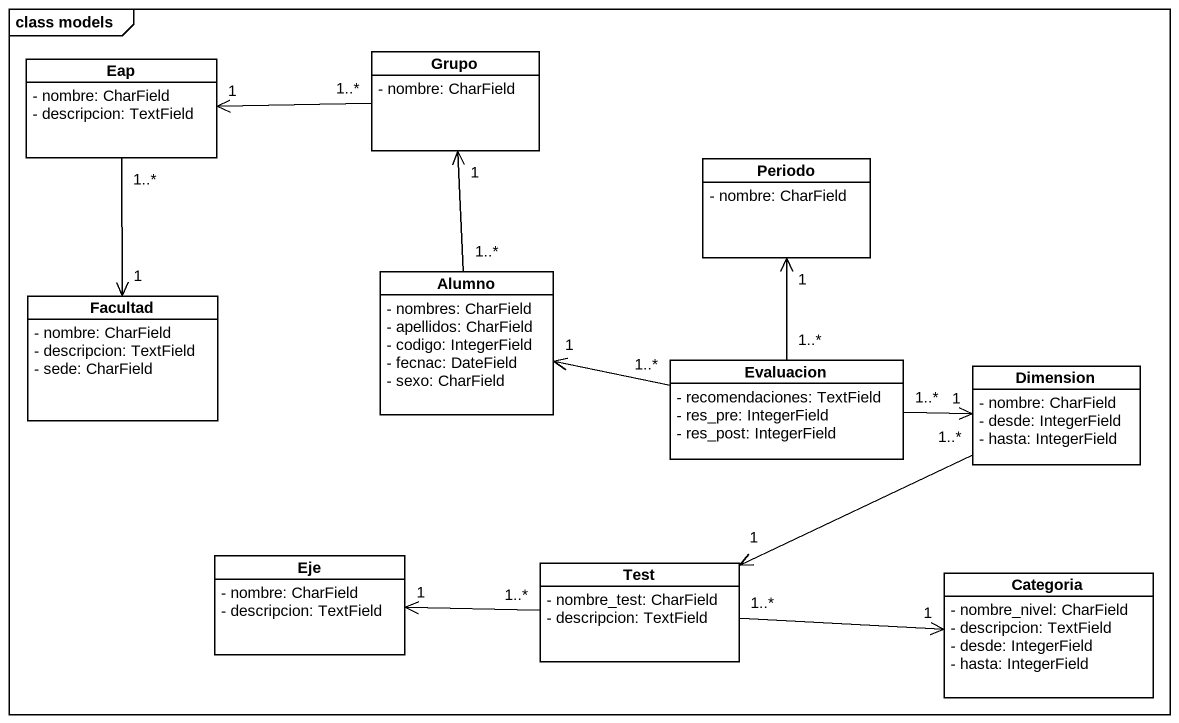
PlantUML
@startuml
mainframe class models
hide circle
hide empty members
skinparam classAttributeIconSize 0
class Grupo {
  - nombre: CharField
}
class Eap {
  - nombre: CharField
  - descripcion: TextField
}
class Periodo {
  - nombre: CharField
}
class Facultad {
  - nombre: CharField
  - descripcion: TextField
  - sede: CharField
}
class Alumno {
  - nombres: CharField
  - apellidos: CharField
  - codigo: IntegerField
  - fecnac: DateField
  - sexo: CharField
}
class Evaluacion {
  - recomendaciones: TextField
  - res_pre: IntegerField
  - res_post: IntegerField
}
class Dimension {
  - nombre: CharField
  - desde: IntegerField
  - hasta: IntegerField
}
class Eje {
  - nombre: CharField
  - descripcion: TextField
}
class Test {
  - nombre_test: CharField
  - descripcion: TextField
}
class Categoria {
  - nombre_nivel: CharField
  - descripcion: TextField
  - desde: IntegerField
  - hasta: IntegerField
}
Grupo "1..*" -left-> "1" Eap
Eap "1..*" --> "1" Facultad
Alumno "1..*" -up-> "1" Grupo
Evaluacion "1..*" -up-> "1" Periodo
Evaluacion "1..*" -left-> "1" Alumno
Evaluacion "1..*" -right-> "1" Dimension
Dimension "1..*" -left-> "1" Test
Test "1..*" -left-> "1" Eje
Test "1..*" -right-> "1" Categoria
@enduml
